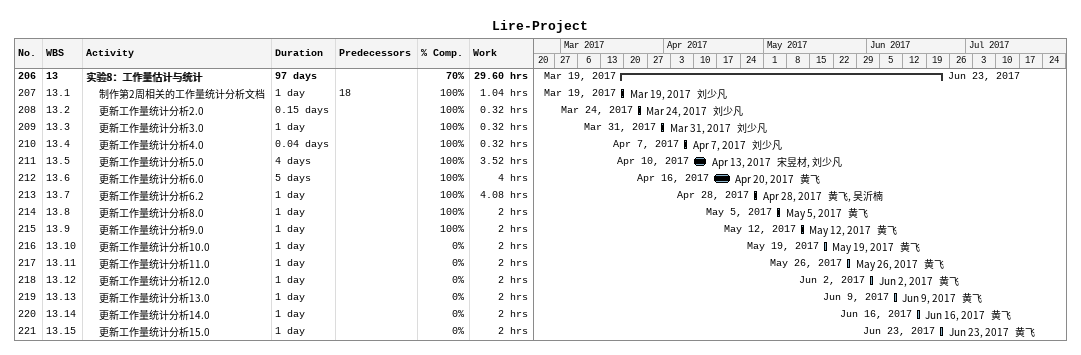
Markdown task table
Lire-Project

| ID | WBS | Task | Duration | Start | Finish | Predecessors | Resources | % complete | Work (h) |
|---|---|---|---|---|---|---|---|---|---|
| 206 | 13 | **实验8：工作量估计与统计** | 97d | 2017-03-19 | 2017-06-23 |  |  | 70 | 29.60 |
| 207 | 13.1 | 制作第2周相关的工作量统计分析文档 | 1d | 2017-03-19 | 2017-03-19 | 18 | 刘少凡 | 100 | 1.04 |
| 208 | 13.2 | 更新工作量统计分析2.0 | 0.15d | 2017-03-24 | 2017-03-24 |  | 刘少凡 | 100 | 0.32 |
| 209 | 13.3 | 更新工作量统计分析3.0 | 1d | 2017-03-31 | 2017-03-31 |  | 刘少凡 | 100 | 0.32 |
| 210 | 13.4 | 更新工作量统计分析4.0 | 0.04d | 2017-04-07 | 2017-04-07 |  | 刘少凡 | 100 | 0.32 |
| 211 | 13.5 | 更新工作量统计分析5.0 | 4d | 2017-04-10 | 2017-04-13 |  | 宋昱材, 刘少凡 | 100 | 3.52 |
| 212 | 13.6 | 更新工作量统计分析6.0 | 5d | 2017-04-16 | 2017-04-20 |  | 黄飞 | 100 | 4 |
| 213 | 13.7 | 更新工作量统计分析6.2 | 1d | 2017-04-28 | 2017-04-28 |  | 黄飞, 吴沂楠 | 100 | 4.08 |
| 214 | 13.8 | 更新工作量统计分析8.0 | 1d | 2017-05-05 | 2017-05-05 |  | 黄飞 | 100 | 2 |
| 215 | 13.9 | 更新工作量统计分析9.0 | 1d | 2017-05-12 | 2017-05-12 |  | 黄飞 | 100 | 2 |
| 216 | 13.10 | 更新工作量统计分析10.0 | 1d | 2017-05-19 | 2017-05-19 |  | 黄飞 | 0 | 2 |
| 217 | 13.11 | 更新工作量统计分析11.0 | 1d | 2017-05-26 | 2017-05-26 |  | 黄飞 | 0 | 2 |
| 218 | 13.12 | 更新工作量统计分析12.0 | 1d | 2017-06-02 | 2017-06-02 |  | 黄飞 | 0 | 2 |
| 219 | 13.13 | 更新工作量统计分析13.0 | 1d | 2017-06-09 | 2017-06-09 |  | 黄飞 | 0 | 2 |
| 220 | 13.14 | 更新工作量统计分析14.0 | 1d | 2017-06-16 | 2017-06-16 |  | 黄飞 | 0 | 2 |
| 221 | 13.15 | 更新工作量统计分析15.0 | 1d | 2017-06-23 | 2017-06-23 |  | 黄飞 | 0 | 2 |
